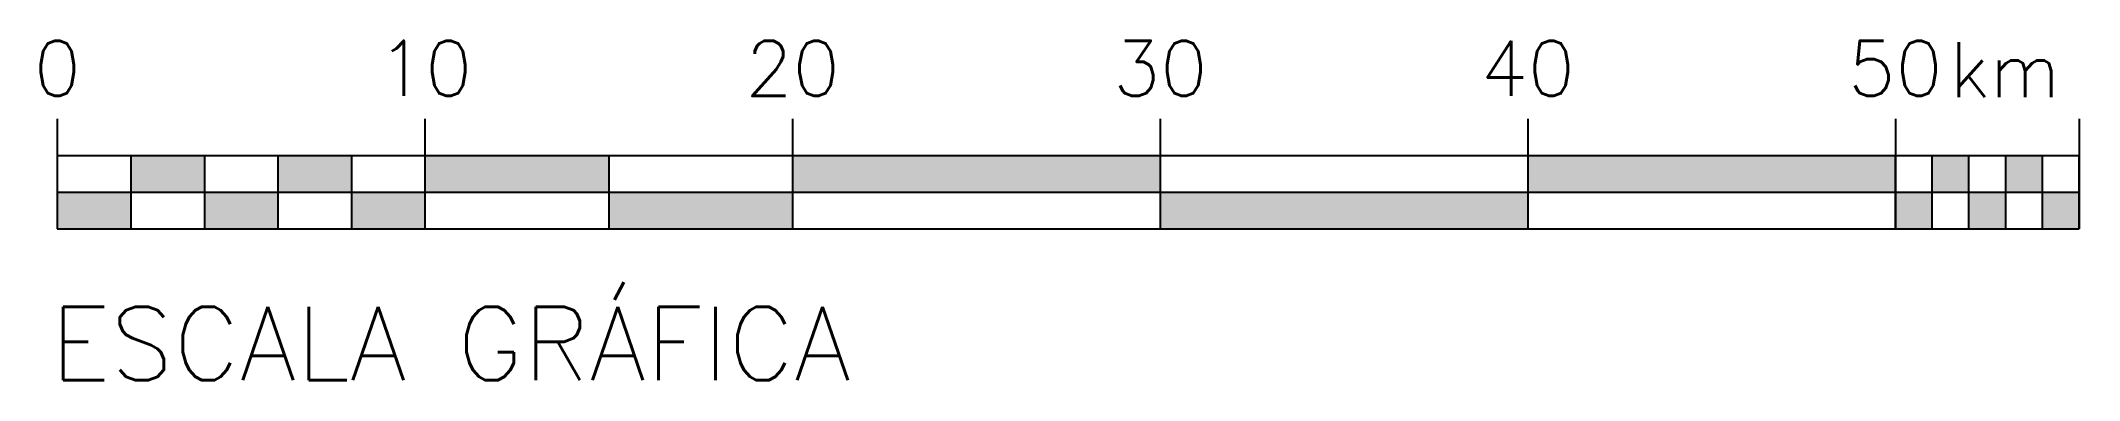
# Model space of a CAD drawing. Header units: millimetres. Extents: x 10086 to 65536, y 42004 to 51247.
import ezdxf
from ezdxf.enums import TextEntityAlignment as Align

# ---------------------------------------------------------------- set-up
doc = ezdxf.new("R2010")
doc.units = ezdxf.units.MM
doc.header["$LTSCALE"] = 0.02
doc.layers.add('1-Escalas_Gráficas', color=1, linetype='Continuous')
doc.styles.add('r60', font='romans.shx')
doc.styles.add('r80', font='romans.shx')

msp = doc.modelspace()

# ---------------------------------------------------------------- hatches: boundary and pattern name
at = {"layer": '1-Escalas_Gráficas'}
h = msp.add_hatch(color=256, dxfattribs=at)
h.paths.add_polyline_path([(12536, 46125), (12536, 47125), (10536, 47125), (10536, 46125)])
h.paths.add_polyline_path([(12536, 48125), (12536, 47125), (14536, 47125), (14536, 48125)])
h.paths.add_polyline_path([(14536, 47125), (14536, 46125), (16536, 46125), (16536, 47125)])
h.paths.add_polyline_path([(16536, 48125), (16536, 47125), (18536, 47125), (18536, 48125)])
h.paths.add_polyline_path([(18536, 47125), (18536, 46125), (20536, 46125), (20536, 47125)])
h = msp.add_hatch(color=256, dxfattribs=at)
h.paths.add_polyline_path([(25536, 48125), (20536, 48125), (20536, 47125), (25536, 47125)])
h.paths.add_polyline_path([(30536, 47125), (25536, 47125), (25536, 46125), (30536, 46125)])
h.paths.add_polyline_path([(40536, 48125), (30536, 48125), (30536, 47125), (40536, 47125)])
h.paths.add_polyline_path([(50536, 47125), (40536, 47125), (40536, 46125), (50536, 46125)])
h.paths.add_polyline_path([(60536, 48125), (50536, 48125), (50536, 47125), (60536, 47125)])
h = msp.add_hatch(color=256, dxfattribs=at)
h.paths.add_polyline_path([(61536, 47125), (60536, 47125), (60536, 46125), (61536, 46125)])
h.paths.add_polyline_path([(62536, 48125), (61536, 48125), (61536, 47125), (62536, 47125)])
h.paths.add_polyline_path([(63536, 47125), (62536, 47125), (62536, 46125), (63536, 46125)])
h.paths.add_polyline_path([(64536, 48125), (63536, 48125), (63536, 47125), (64536, 47125)])
h.paths.add_polyline_path([(65536, 47125), (64536, 47125), (64536, 46125), (65536, 46125)])

# ---------------------------------------------------------------- linework, layer by layer
for p, q in [((10536, 49125), (10536, 48125)), ((20536, 49125), (20536, 48125)), ((30536, 49125), (30536, 48125)), ((40536, 49125), (40536, 48125)), ((50536, 49125), (50536, 48125)), ((60536, 49125), (60536, 48125)), ((60536, 49125), (60536, 48125)), ((65536, 49125), (65536, 48125)), ((10536, 48125), (65536, 48125)), ((10536, 48125), (10536, 46125)), ((12536, 48125), (12536, 46125)), ((14536, 48125), (14536, 46125)), ((16536, 48125), (16536, 46125)), ((18536, 48125), (18536, 46125)), ((20536, 48125), (20536, 46125)), ((25536, 48125), (25536, 46125)), ((30536, 48125), (30536, 46125)), ((40536, 48125), (40536, 46125)), ((50536, 48125), (50536, 46125)), ((60536, 48125), (60536, 46125)), ((60536, 46125), (60536, 48125)), ((60536, 46125), (60536, 48125)), ((60536, 48125), (60536, 46125)), ((61536, 46125), (61536, 48125)), ((62536, 46125), (62536, 48125)), ((63536, 46125), (63536, 48125)), ((64536, 46125), (64536, 48125)), ((65536, 48125), (65536, 46125)), ((65536, 46125), (65536, 48125)), ((10536, 47125), (65536, 47125)), ((10536, 46125), (65536, 46125))]:
    msp.add_line(p, q, dxfattribs=at)

# ---------------------------------------------------------------- texts
at = {"layer": '1-Escalas_Gráficas', "color": 2, "style": 'r60'}
for s, p in [('0', (10536, 49747)), ('10', (20536, 49747)), ('20', (30536, 49747)), ('30', (40536, 49747)), ('40', (50536, 49747)), ('50', (60536, 49747))]:
    msp.add_text(s, height=1500, dxfattribs=at).set_placement(p, align=Align.CENTER)
at = {"layer": '1-Escalas_Gráficas', "color": 2}
for s, height, style, p in [('km', 1500, 'r60', (62007, 49711)), ('ESCALA GRÁFICA', 2000, 'r80', (10350, 42004))]:
    msp.add_text(s, height=height, dxfattribs=dict(at, style=style)).set_placement(p)

doc.saveas('drawing.dxf')
